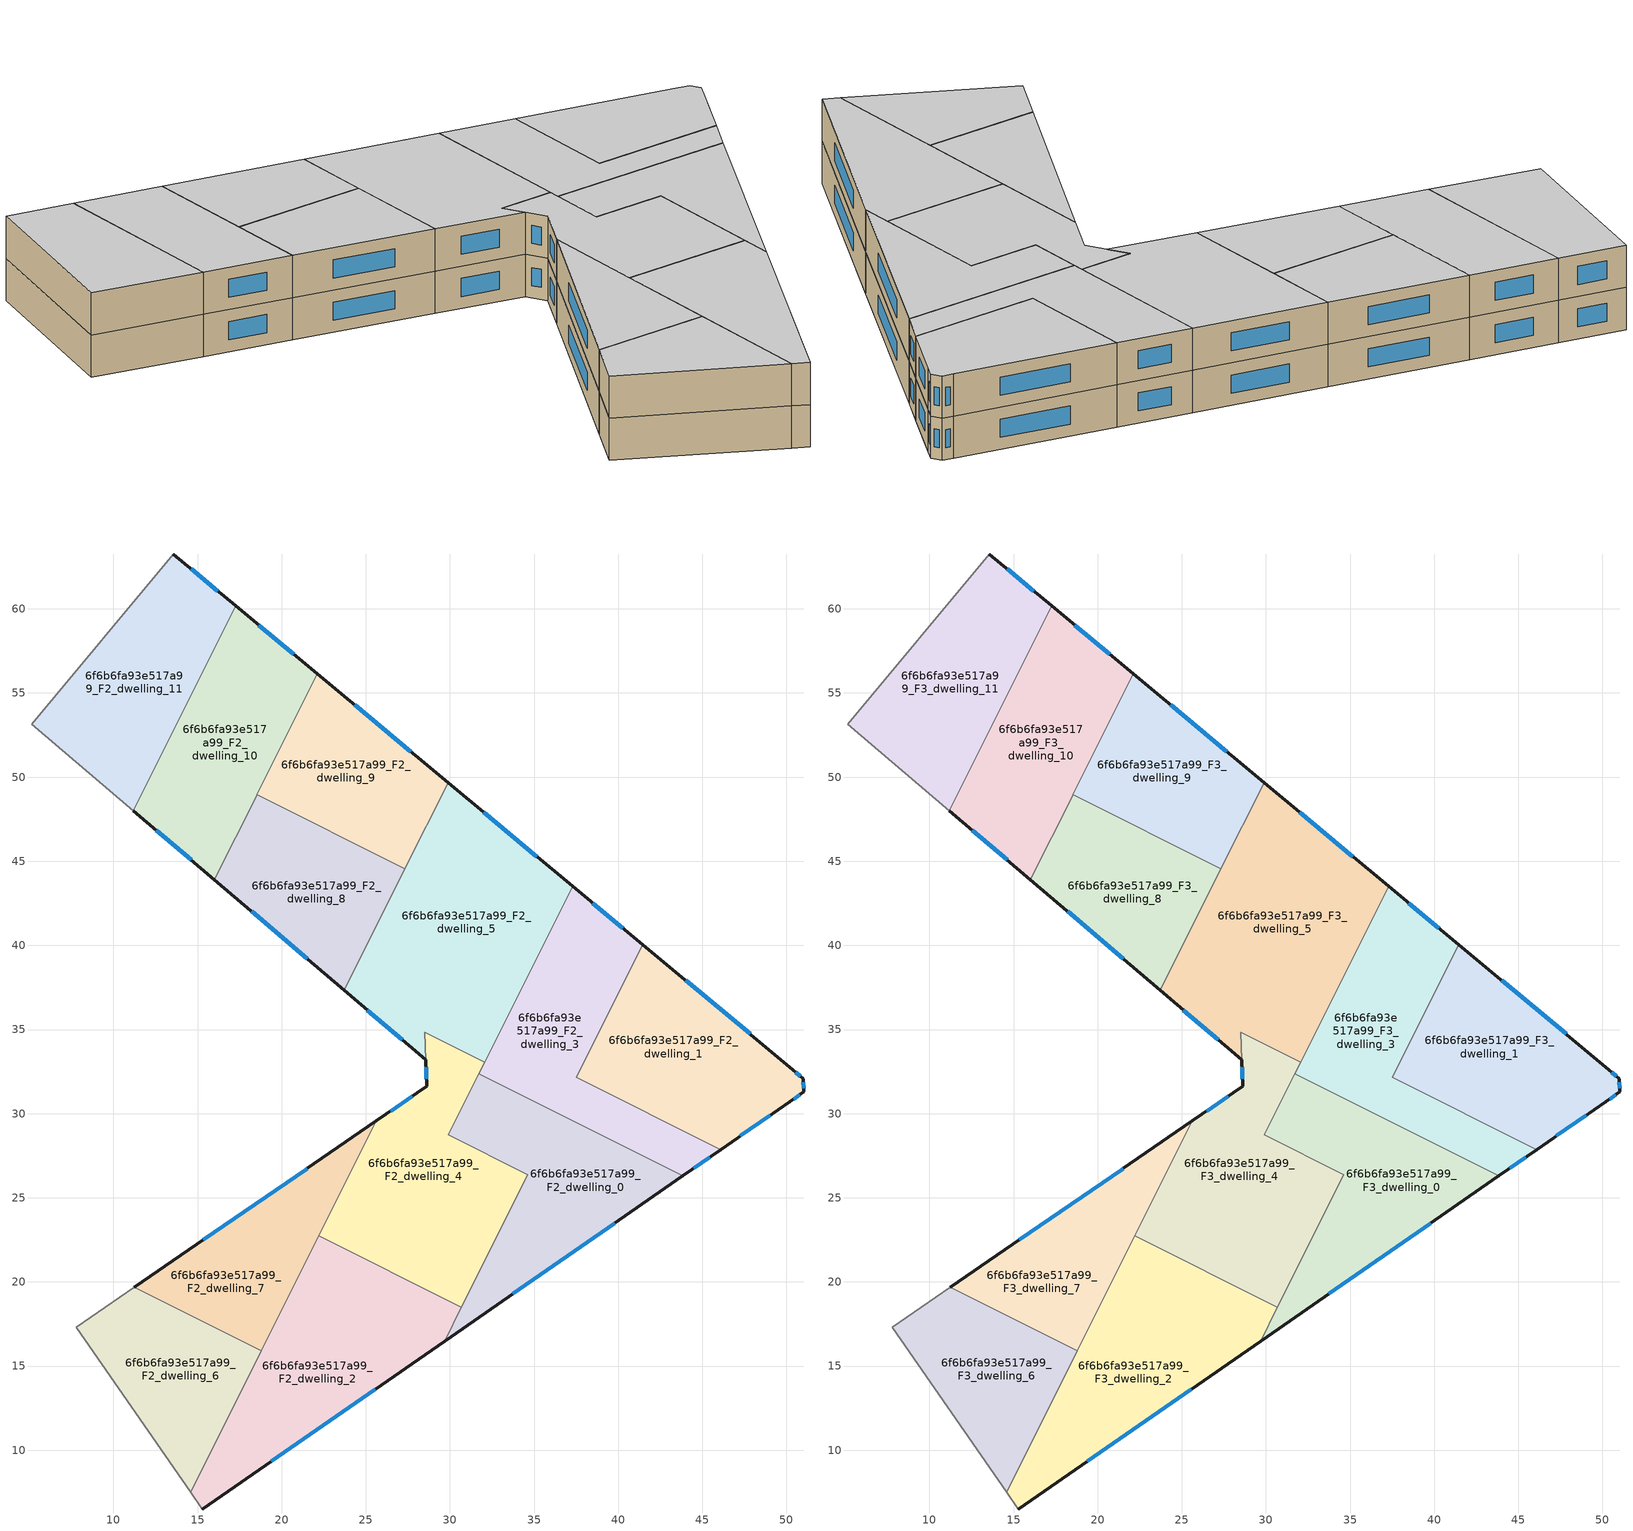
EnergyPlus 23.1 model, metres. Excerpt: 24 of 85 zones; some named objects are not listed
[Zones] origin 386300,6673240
6f6b6fa93e517a99_F2_dwelling_0
 floor to 6f6b6fa93e517a99_F1_dwelling_0 (EU_floor_Construction): 43.85,26.31 29.68,16.49 34.63,26.38 29.9,28.75 31.72,32.37 z6
 wall outside (EU_wall_Construction): 29.68,16.49 43.85,26.31 z6:9
 wall to 6f6b6fa93e517a99_F2_dwelling_4 (EU_wall_Construction): 31.72,32.37 29.9,28.75 34.63,26.38 30.68,18.49 z6:9
 wall to 6f6b6fa93e517a99_F2_dwelling_3 (EU_wall_Construction): 43.85,26.31 31.72,32.37 z6:9
 wall to 6f6b6fa93e517a99_F2_dwelling_2 (EU_wall_Construction): 30.68,18.49 29.68,16.49 z6:9
 window (EU_Window_Construction): 33.73,19.29 39.8,23.5 z6.86:8.14
6f6b6fa93e517a99_F2_dwelling_1
 floor to 6f6b6fa93e517a99_F1_dwelling_1 (EU_floor_Construction): 50.38,32.61 51,32.08 51.03,31.29 50.19,30.71 46.09,27.86 37.52,32.15 41.46,40.04 z6
 wall outside (EU_wall_Construction): 46.09,27.86 50.19,30.71 51.03,31.29 51,32.08 50.38,32.61 41.46,40.04 z6:9
 wall to 6f6b6fa93e517a99_F2_dwelling_3 (EU_wall_Construction): 41.46,40.04 37.52,32.15 46.09,27.86 z6:9
 window (EU_Window_Construction): 47.27,28.68 49.02,29.89 / 47.83,34.73 44.01,37.92 / 50.82,32.24 50.56,32.46 / 51.02,31.52 51.01,31.86 / 50.43,30.87 50.79,31.12 z6.86:8.14
6f6b6fa93e517a99_F2_dwelling_10
 floor to 6f6b6fa93e517a99_F1_dwelling_10 (EU_floor_Construction): 22.12,56.13 16.01,43.9 11.18,48.01 17.26,60.18 z6
 wall outside (EU_wall_Construction): 22.12,56.13 17.26,60.18 / 11.18,48.01 16.01,43.9 z6:9
 wall to 6f6b6fa93e517a99_F2_dwelling_11 (EU_wall_Construction): 17.26,60.18 11.18,48.01 z6:9
 wall to 6f6b6fa93e517a99_F2_dwelling_9 (EU_wall_Construction): 18.54,48.96 22.12,56.13 z6:9
 wall to 6f6b6fa93e517a99_F2_dwelling_8 (EU_wall_Construction): 16.01,43.9 18.54,48.96 z6:9
 window (EU_Window_Construction): 20.73,57.29 18.65,59.02 / 12.56,46.84 14.63,45.08 z6.86:8.14
6f6b6fa93e517a99_F2_dwelling_11
 floor to 6f6b6fa93e517a99_F1_dwelling_11 (EU_floor_Construction): 17.26,60.18 11.18,48.01 5.15,53.15 13.56,63.26 z6
 wall outside (EU_wall_Construction): 17.26,60.18 13.56,63.26 z6:9
 wall adiabatic (EU_wall_Construction): 13.56,63.26 5.15,53.15 11.18,48.01 z6:9
 window (EU_Window_Construction): 16.2,61.06 14.62,62.38 z6.86:8.14
6f6b6fa93e517a99_F2_dwelling_2
 floor to 6f6b6fa93e517a99_F1_dwelling_2 (EU_floor_Construction): 30.68,18.49 29.68,16.49 15.28,6.51 14.59,7.5 22.21,22.73 z6
 wall outside (EU_wall_Construction): 15.28,6.51 29.68,16.49 z6:9
 wall adiabatic (EU_wall_Construction): 14.59,7.5 15.28,6.51 z6:9
 wall to 6f6b6fa93e517a99_F2_dwelling_4 (EU_wall_Construction): 30.68,18.49 22.21,22.73 z6:9
 wall to 6f6b6fa93e517a99_F2_dwelling_6 (EU_wall_Construction): 18.79,15.9 14.59,7.5 z6:9
 wall to 6f6b6fa93e517a99_F2_dwelling_7 (EU_wall_Construction): 22.21,22.73 18.79,15.9 z6:9
 window (EU_Window_Construction): 19.4,9.36 25.57,13.64 z6.86:8.14
6f6b6fa93e517a99_F2_dwelling_3
 floor to 6f6b6fa93e517a99_F1_dwelling_3 (EU_floor_Construction): 41.46,40.04 37.52,32.15 46.09,27.86 43.85,26.31 31.72,32.37 37.29,43.51 z6
 wall outside (EU_wall_Construction): 43.85,26.31 46.09,27.86 / 41.46,40.04 37.29,43.51 z6:9
 wall to 6f6b6fa93e517a99_F2_dwelling_5 (EU_wall_Construction): 37.29,43.51 32.06,33.06 z6:9
 wall to 6f6b6fa93e517a99_F2_dwelling_4 (EU_wall_Construction): 32.06,33.06 31.72,32.37 z6:9
 window (EU_Window_Construction): 44.49,26.75 45.45,27.42 / 40.27,41.03 38.48,42.52 z6.86:8.14
6f6b6fa93e517a99_F2_dwelling_4
 floor to 6f6b6fa93e517a99_F1_dwelling_4 (EU_floor_Construction): 32.06,33.06 29.9,28.75 34.63,26.38 30.68,18.49 22.21,22.73 25.63,29.57 28.62,31.62 28.57,33.21 28.5,34.85 z6
 wall outside (EU_wall_Construction): 28.57,33.21 28.62,31.62 25.63,29.57 z6:9
 wall to 6f6b6fa93e517a99_F2_dwelling_5 (EU_wall_Construction): 32.06,33.06 28.5,34.85 28.57,33.21 z6:9
 wall to 6f6b6fa93e517a99_F2_dwelling_7 (EU_wall_Construction): 25.63,29.57 22.21,22.73 z6:9
 window (EU_Window_Construction): 27.77,31.04 26.48,30.15 / 28.58,32.76 28.61,32.08 z6.86:8.14
6f6b6fa93e517a99_F2_dwelling_5
 floor to 6f6b6fa93e517a99_F1_dwelling_5 (EU_floor_Construction): 37.29,43.51 32.06,33.06 28.5,34.85 28.56,33.21 23.72,37.34 29.89,49.67 z6
 wall outside (EU_wall_Construction): 37.29,43.51 29.89,49.67 / 23.72,37.34 28.56,33.21 z6:9
 wall to 6f6b6fa93e517a99_F2_dwelling_8 (EU_wall_Construction): 27.33,44.56 23.72,37.34 z6:9
 wall to 6f6b6fa93e517a99_F2_dwelling_9 (EU_wall_Construction): 29.89,49.67 27.33,44.56 z6:9
 window (EU_Window_Construction): 35.17,45.27 32,47.91 / 25.1,36.16 27.18,34.39 z6.86:8.14
6f6b6fa93e517a99_F2_dwelling_6
 floor to 6f6b6fa93e517a99_F1_dwelling_6 (EU_floor_Construction): 18.79,15.9 14.59,7.5 7.79,17.32 11.23,19.68 z6
 wall adiabatic (EU_wall_Construction): 11.23,19.68 7.79,17.32 14.59,7.5 z6:9
 wall to 6f6b6fa93e517a99_F2_dwelling_7 (EU_wall_Construction): 18.79,15.9 11.23,19.68 z6:9
6f6b6fa93e517a99_F2_dwelling_7
 floor to 6f6b6fa93e517a99_F1_dwelling_7 (EU_floor_Construction): 25.63,29.57 18.79,15.9 11.23,19.68 z6
 wall outside (EU_wall_Construction): 25.63,29.57 11.23,19.68 z6:9
 window (EU_Window_Construction): 21.51,26.74 15.34,22.5 z6.86:8.14
6f6b6fa93e517a99_F2_dwelling_8
 floor to 6f6b6fa93e517a99_F1_dwelling_8 (EU_floor_Construction): 27.33,44.56 23.72,37.34 16.01,43.9 18.54,48.96 z6
 wall outside (EU_wall_Construction): 16.01,43.9 23.72,37.34 z6:9
 wall to 6f6b6fa93e517a99_F2_dwelling_9 (EU_wall_Construction): 27.33,44.56 18.54,48.96 z6:9
 window (EU_Window_Construction): 18.21,42.03 21.51,39.21 z6.86:8.14
6f6b6fa93e517a99_F2_dwelling_9
 floor to 6f6b6fa93e517a99_F1_dwelling_9 (EU_floor_Construction): 29.89,49.67 27.33,44.56 18.54,48.96 22.12,56.13 z6
 wall outside (EU_wall_Construction): 29.89,49.67 22.12,56.13 z6:9
 window (EU_Window_Construction): 27.67,51.52 24.34,54.29 z6.86:8.14
6f6b6fa93e517a99_F3_dwelling_0
 floor to 6f6b6fa93e517a99_F2_dwelling_0 (EU_floor_Construction): 43.85,26.31 29.68,16.49 34.63,26.38 29.9,28.75 31.72,32.37 z9
 wall outside (EU_wall_Construction): 29.68,16.49 43.85,26.31 z9:12
 wall to 6f6b6fa93e517a99_F3_dwelling_4 (EU_wall_Construction): 31.72,32.37 29.9,28.75 34.63,26.38 30.68,18.49 z9:12
 wall to 6f6b6fa93e517a99_F3_dwelling_3 (EU_wall_Construction): 43.85,26.31 31.72,32.37 z9:12
 wall to 6f6b6fa93e517a99_F3_dwelling_2 (EU_wall_Construction): 30.68,18.49 29.68,16.49 z9:12
 window (EU_Window_Construction): 33.73,19.29 39.8,23.5 z9.86:11.14
 ceiling to 6f6b6fa93e517a99_F4_dwelling_0 (EU_floor_Construction): 43.85,26.31 31.72,32.37 29.9,28.75 34.63,26.38 29.68,16.49 z12
6f6b6fa93e517a99_F3_dwelling_1
 floor to 6f6b6fa93e517a99_F2_dwelling_1 (EU_floor_Construction): 50.38,32.61 51,32.08 51.03,31.29 50.19,30.71 46.09,27.86 37.52,32.15 41.46,40.04 z9
 wall outside (EU_wall_Construction): 46.09,27.86 50.19,30.71 51.03,31.29 51,32.08 50.38,32.61 41.46,40.04 z9:12
 wall to 6f6b6fa93e517a99_F3_dwelling_3 (EU_wall_Construction): 41.46,40.04 37.52,32.15 46.09,27.86 z9:12
 window (EU_Window_Construction): 47.27,28.68 49.02,29.89 / 47.83,34.73 44.01,37.92 / 50.82,32.24 50.56,32.46 / 51.02,31.52 51.01,31.86 / 50.43,30.87 50.79,31.12 z9.86:11.14
 ceiling to 6f6b6fa93e517a99_F4_dwelling_1 (EU_floor_Construction): 50.19,30.71 51.03,31.29 51,32.08 50.38,32.61 41.46,40.04 37.52,32.15 46.09,27.86 z12
6f6b6fa93e517a99_F3_dwelling_10
 floor to 6f6b6fa93e517a99_F2_dwelling_10 (EU_floor_Construction): 22.12,56.13 16.01,43.9 11.18,48.01 17.26,60.18 z9
 wall outside (EU_wall_Construction): 22.12,56.13 17.26,60.18 / 11.18,48.01 16.01,43.9 z9:12
 wall to 6f6b6fa93e517a99_F3_dwelling_11 (EU_wall_Construction): 17.26,60.18 11.18,48.01 z9:12
 wall to 6f6b6fa93e517a99_F3_dwelling_9 (EU_wall_Construction): 18.54,48.96 22.12,56.13 z9:12
 wall to 6f6b6fa93e517a99_F3_dwelling_8 (EU_wall_Construction): 16.01,43.9 18.54,48.96 z9:12
 window (EU_Window_Construction): 20.73,57.29 18.65,59.02 / 12.56,46.84 14.63,45.08 z9.86:11.14
 ceiling to 6f6b6fa93e517a99_F4_dwelling_10 (EU_floor_Construction): 16.01,43.9 22.12,56.13 17.26,60.18 11.18,48.01 z12
6f6b6fa93e517a99_F3_dwelling_11
 floor to 6f6b6fa93e517a99_F2_dwelling_11 (EU_floor_Construction): 17.26,60.18 11.18,48.01 5.15,53.15 13.56,63.26 z9
 wall outside (EU_wall_Construction): 17.26,60.18 13.56,63.26 z9:12
 wall adiabatic (EU_wall_Construction): 13.56,63.26 5.15,53.15 11.18,48.01 z9:12
 window (EU_Window_Construction): 16.2,61.06 14.62,62.38 z9.86:11.14
 ceiling to 6f6b6fa93e517a99_F4_dwelling_11 (EU_floor_Construction): 11.18,48.01 17.26,60.18 13.56,63.26 5.15,53.15 z12
6f6b6fa93e517a99_F3_dwelling_2
 floor to 6f6b6fa93e517a99_F2_dwelling_2 (EU_floor_Construction): 30.68,18.49 29.68,16.49 15.28,6.51 14.59,7.5 22.21,22.73 z9
 wall outside (EU_wall_Construction): 15.28,6.51 29.68,16.49 z9:12
 wall adiabatic (EU_wall_Construction): 14.59,7.5 15.28,6.51 z9:12
 wall to 6f6b6fa93e517a99_F3_dwelling_4 (EU_wall_Construction): 30.68,18.49 22.21,22.73 z9:12
 wall to 6f6b6fa93e517a99_F3_dwelling_6 (EU_wall_Construction): 18.79,15.9 14.59,7.5 z9:12
 wall to 6f6b6fa93e517a99_F3_dwelling_7 (EU_wall_Construction): 22.21,22.73 18.79,15.9 z9:12
 window (EU_Window_Construction): 19.4,9.36 25.57,13.64 z9.86:11.14
 ceiling to 6f6b6fa93e517a99_F4_dwelling_2 (EU_floor_Construction): 29.68,16.49 30.68,18.49 22.21,22.73 14.59,7.5 15.28,6.51 z12
6f6b6fa93e517a99_F3_dwelling_3
 floor to 6f6b6fa93e517a99_F2_dwelling_3 (EU_floor_Construction): 41.46,40.04 37.52,32.15 46.09,27.86 43.85,26.31 31.72,32.37 37.29,43.51 z9
 wall outside (EU_wall_Construction): 43.85,26.31 46.09,27.86 / 41.46,40.04 37.29,43.51 z9:12
 wall to 6f6b6fa93e517a99_F3_dwelling_5 (EU_wall_Construction): 37.29,43.51 32.06,33.06 z9:12
 wall to 6f6b6fa93e517a99_F3_dwelling_4 (EU_wall_Construction): 32.06,33.06 31.72,32.37 z9:12
 window (EU_Window_Construction): 44.49,26.75 45.45,27.42 / 40.27,41.03 38.48,42.52 z9.86:11.14
 ceiling to 6f6b6fa93e517a99_F4_dwelling_3 (EU_floor_Construction): 46.09,27.86 37.52,32.15 41.46,40.04 37.29,43.51 31.72,32.37 43.85,26.31 z12
6f6b6fa93e517a99_F3_dwelling_4
 floor to 6f6b6fa93e517a99_F2_dwelling_4 (EU_floor_Construction): 32.06,33.06 29.9,28.75 34.63,26.38 30.68,18.49 22.21,22.73 25.63,29.57 28.62,31.62 28.57,33.21 28.5,34.85 z9
 wall outside (EU_wall_Construction): 28.57,33.21 28.62,31.62 25.63,29.57 z9:12
 wall to 6f6b6fa93e517a99_F3_dwelling_5 (EU_wall_Construction): 32.06,33.06 28.5,34.85 28.57,33.21 z9:12
 wall to 6f6b6fa93e517a99_F3_dwelling_7 (EU_wall_Construction): 25.63,29.57 22.21,22.73 z9:12
 window (EU_Window_Construction): 27.77,31.04 26.48,30.15 / 28.58,32.76 28.61,32.08 z9.86:11.14
 ceiling to 6f6b6fa93e517a99_F4_dwelling_4 (EU_floor_Construction): 30.68,18.49 34.63,26.38 29.9,28.75 32.06,33.06 28.5,34.85 28.57,33.21 28.62,31.62 25.63,29.57 22.21,22.73 z12
6f6b6fa93e517a99_F3_dwelling_5
 floor to 6f6b6fa93e517a99_F2_dwelling_5 (EU_floor_Construction): 37.29,43.51 32.06,33.06 28.5,34.85 28.56,33.21 23.72,37.34 29.89,49.67 z9
 wall outside (EU_wall_Construction): 37.29,43.51 29.89,49.67 / 23.72,37.34 28.56,33.21 z9:12
 wall to 6f6b6fa93e517a99_F3_dwelling_8 (EU_wall_Construction): 27.33,44.56 23.72,37.34 z9:12
 wall to 6f6b6fa93e517a99_F3_dwelling_9 (EU_wall_Construction): 29.89,49.67 27.33,44.56 z9:12
 window (EU_Window_Construction): 35.17,45.27 32,47.91 / 25.1,36.16 27.18,34.39 z9.86:11.14
 ceiling to 6f6b6fa93e517a99_F4_dwelling_5 (EU_floor_Construction): 32.06,33.06 37.29,43.51 29.89,49.67 23.72,37.34 28.56,33.21 28.5,34.85 z12
6f6b6fa93e517a99_F3_dwelling_6
 floor to 6f6b6fa93e517a99_F2_dwelling_6 (EU_floor_Construction): 18.79,15.9 14.59,7.5 7.79,17.32 11.23,19.68 z9
 wall adiabatic (EU_wall_Construction): 11.23,19.68 7.79,17.32 14.59,7.5 z9:12
 wall to 6f6b6fa93e517a99_F3_dwelling_7 (EU_wall_Construction): 18.79,15.9 11.23,19.68 z9:12
 ceiling to 6f6b6fa93e517a99_F4_dwelling_6 (EU_floor_Construction): 14.59,7.5 18.79,15.9 11.23,19.68 7.79,17.32 z12
6f6b6fa93e517a99_F3_dwelling_7
 floor to 6f6b6fa93e517a99_F2_dwelling_7 (EU_floor_Construction): 25.63,29.57 18.79,15.9 11.23,19.68 z9
 wall outside (EU_wall_Construction): 25.63,29.57 11.23,19.68 z9:12
 window (EU_Window_Construction): 21.51,26.74 15.34,22.5 z9.86:11.14
 ceiling to 6f6b6fa93e517a99_F4_dwelling_7 (EU_floor_Construction): 18.79,15.9 25.63,29.57 11.23,19.68 z12
6f6b6fa93e517a99_F3_dwelling_8
 floor to 6f6b6fa93e517a99_F2_dwelling_8 (EU_floor_Construction): 27.33,44.56 23.72,37.34 16.01,43.9 18.54,48.96 z9
 wall outside (EU_wall_Construction): 16.01,43.9 23.72,37.34 z9:12
 wall to 6f6b6fa93e517a99_F3_dwelling_9 (EU_wall_Construction): 27.33,44.56 18.54,48.96 z9:12
 window (EU_Window_Construction): 18.21,42.03 21.51,39.21 z9.86:11.14
 ceiling to 6f6b6fa93e517a99_F4_dwelling_8 (EU_floor_Construction): 23.72,37.34 27.33,44.56 18.54,48.96 16.01,43.9 z12
6f6b6fa93e517a99_F3_dwelling_9
 floor to 6f6b6fa93e517a99_F2_dwelling_9 (EU_floor_Construction): 29.89,49.67 27.33,44.56 18.54,48.96 22.12,56.13 z9
 wall outside (EU_wall_Construction): 29.89,49.67 22.12,56.13 z9:12
 window (EU_Window_Construction): 27.67,51.52 24.34,54.29 z9.86:11.14
 ceiling to 6f6b6fa93e517a99_F4_dwelling_9 (EU_floor_Construction): 27.33,44.56 29.89,49.67 22.12,56.13 18.54,48.96 z12
[Building]
EU S2 Campaign: North Axis=0; Terrain=City; Solar Distribution=FullExterior
[Site:Location]
Helsinki-Vantaa.AP: Latitude=60.317; Longitude=24.963; Time Zone=2; Elevation=54.6
[SizingPeriod:WeatherFileDays]
AnnualSizingPeriod: Begin Month=1; Begin Day of Month=1; End Month=12; End Day of Month=31; Day of Week for Start Day=Monday; Use Weather File Daylight Saving Period=No; Use Weather File Rain and Snow Indicators=No
[MATERIAL]
EU_InternalMass_Material: Roughness=MediumRough; Thickness=0.1; Conductivity=1; Density=1800; Specific Heat=900; Thermal Absorptance=0.9; Solar Absorptance=0.7; Visible Absorptance=0.7
[MATERIAL:NOMASS] Roughness=MediumRough; Thermal Absorptance=0.9; Solar Absorptance=0.7; Visible Absorptance=0.7
Name | Thermal Resistance
EU_wall_NoMass | 1.10183
EU_floor_NoMass | 1.70606
[WINDOWMATERIAL:SIMPLEGLAZINGSYSTEM]
EU_Window_SimpleGlazing: UFactor=3.11035; Solar Heat Gain Coefficient=0.8; Visible Transmittance=0.8
[CONSTRUCTION]
EU_wall_Construction: EU_wall_NoMass
EU_floor_Construction: EU_floor_NoMass
EU_Window_Construction: EU_Window_SimpleGlazing
EU_InternalMass_Construction: EU_InternalMass_Material
[ZONE] Type=1; Multiplier=1; Ceiling Height=autocalculate; Floor Area=autocalculate; Part of Total Floor Area=Yes
Name | Volume
6f6b6fa93e517a99_F2_dwelling_0; 6f6b6fa93e517a99_F3_dwelling_0 | 251.917
6f6b6fa93e517a99_F2_dwelling_1; 6f6b6fa93e517a99_F3_dwelling_1 | 251.958
6f6b6fa93e517a99_F2_dwelling_10; 6f6b6fa93e517a99_F3_dwelling_10 | 251.914
6f6b6fa93e517a99_F2_dwelling_11; 6f6b6fa93e517a99_F3_dwelling_11 | 251.892
6f6b6fa93e517a99_F2_dwelling_2; 6f6b6fa93e517a99_F3_dwelling_2 | 305.717
6f6b6fa93e517a99_F2_dwelling_3; 6f6b6fa93e517a99_F3_dwelling_3 | 251.921
6f6b6fa93e517a99_F2_dwelling_4; 6f6b6fa93e517a99_F3_dwelling_4 | 294.781
6f6b6fa93e517a99_F2_dwelling_5; 6f6b6fa93e517a99_F3_dwelling_5 | 370.304
6f6b6fa93e517a99_F2_dwelling_6; 6f6b6fa93e517a99_F3_dwelling_6 | 193.78
6f6b6fa93e517a99_F2_dwelling_7; 6f6b6fa93e517a99_F3_dwelling_7 | 193.797
6f6b6fa93e517a99_F2_dwelling_8; 6f6b6fa93e517a99_F3_dwelling_8 | 202.524
6f6b6fa93e517a99_F2_dwelling_9; 6f6b6fa93e517a99_F3_dwelling_9 | 202.557
[INTERNALMASS] Construction=EU_InternalMass_Construction
Name | Zone or ZoneList | Surface Area
6f6b6fa93e517a99_F2_dwelling_0_EU_InternalMass | 6f6b6fa93e517a99_F2_dwelling_0 | 83.9673
6f6b6fa93e517a99_F2_dwelling_1_EU_InternalMass | 6f6b6fa93e517a99_F2_dwelling_1 | 83.9835
6f6b6fa93e517a99_F2_dwelling_2_EU_InternalMass | 6f6b6fa93e517a99_F2_dwelling_2 | 101.898
6f6b6fa93e517a99_F2_dwelling_3_EU_InternalMass | 6f6b6fa93e517a99_F2_dwelling_3 | 83.9738
6f6b6fa93e517a99_F2_dwelling_4_EU_InternalMass | 6f6b6fa93e517a99_F2_dwelling_4 | 98.2661
6f6b6fa93e517a99_F2_dwelling_5_EU_InternalMass | 6f6b6fa93e517a99_F2_dwelling_5 | 123.439
6f6b6fa93e517a99_F2_dwelling_6_EU_InternalMass | 6f6b6fa93e517a99_F2_dwelling_6 | 64.5891
6f6b6fa93e517a99_F2_dwelling_7_EU_InternalMass | 6f6b6fa93e517a99_F2_dwelling_7 | 64.6003
6f6b6fa93e517a99_F2_dwelling_8_EU_InternalMass | 6f6b6fa93e517a99_F2_dwelling_8 | 67.5071
6f6b6fa93e517a99_F2_dwelling_9_EU_InternalMass | 6f6b6fa93e517a99_F2_dwelling_9 | 67.5174
6f6b6fa93e517a99_F2_dwelling_10_EU_InternalMass | 6f6b6fa93e517a99_F2_dwelling_10 | 83.9774
6f6b6fa93e517a99_F2_dwelling_11_EU_InternalMass | 6f6b6fa93e517a99_F2_dwelling_11 | 83.9749
6f6b6fa93e517a99_F3_dwelling_0_EU_InternalMass | 6f6b6fa93e517a99_F3_dwelling_0 | 83.9673
6f6b6fa93e517a99_F3_dwelling_1_EU_InternalMass | 6f6b6fa93e517a99_F3_dwelling_1 | 83.9835
6f6b6fa93e517a99_F3_dwelling_2_EU_InternalMass | 6f6b6fa93e517a99_F3_dwelling_2 | 101.898
6f6b6fa93e517a99_F3_dwelling_3_EU_InternalMass | 6f6b6fa93e517a99_F3_dwelling_3 | 83.9738
6f6b6fa93e517a99_F3_dwelling_4_EU_InternalMass | 6f6b6fa93e517a99_F3_dwelling_4 | 98.2661
6f6b6fa93e517a99_F3_dwelling_5_EU_InternalMass | 6f6b6fa93e517a99_F3_dwelling_5 | 123.439
6f6b6fa93e517a99_F3_dwelling_6_EU_InternalMass | 6f6b6fa93e517a99_F3_dwelling_6 | 64.5891
6f6b6fa93e517a99_F3_dwelling_7_EU_InternalMass | 6f6b6fa93e517a99_F3_dwelling_7 | 64.6003
6f6b6fa93e517a99_F3_dwelling_8_EU_InternalMass | 6f6b6fa93e517a99_F3_dwelling_8 | 67.5071
6f6b6fa93e517a99_F3_dwelling_9_EU_InternalMass | 6f6b6fa93e517a99_F3_dwelling_9 | 67.5174
6f6b6fa93e517a99_F3_dwelling_10_EU_InternalMass | 6f6b6fa93e517a99_F3_dwelling_10 | 83.9774
6f6b6fa93e517a99_F3_dwelling_11_EU_InternalMass | 6f6b6fa93e517a99_F3_dwelling_11 | 83.9749
[OTHEREQUIPMENT] Fuel Type=Electricity; Design Level Calculation Method=Watts/Area; Power per Zone Floor Area=1; Fraction Latent=0; Fraction Radiant=0; Fraction Lost=0; Carbon Dioxide Generation Rate=0; EndUse Subcategory=EU_Step8_InternalGains
Name | Zone or ZoneList or Space or SpaceList | Schedule
EU_Step8_InternalGain_6f6b6fa93e517a99_F2_dwelling_0_f000 | 6f6b6fa93e517a99_F2_dwelling_0 | EU_Step8_GainSchedule_6f6b6fa93e517a99_F2_dwelling_0_f000
EU_Step8_InternalGain_6f6b6fa93e517a99_F2_dwelling_1_f000 | 6f6b6fa93e517a99_F2_dwelling_1 | EU_Step8_GainSchedule_6f6b6fa93e517a99_F2_dwelling_1_f000
EU_Step8_InternalGain_6f6b6fa93e517a99_F2_dwelling_2_f000 | 6f6b6fa93e517a99_F2_dwelling_2 | EU_Step8_GainSchedule_6f6b6fa93e517a99_F2_dwelling_2_f000
EU_Step8_InternalGain_6f6b6fa93e517a99_F2_dwelling_3_f000 | 6f6b6fa93e517a99_F2_dwelling_3 | EU_Step8_GainSchedule_6f6b6fa93e517a99_F2_dwelling_3_f000
EU_Step8_InternalGain_6f6b6fa93e517a99_F2_dwelling_4_f000 | 6f6b6fa93e517a99_F2_dwelling_4 | EU_Step8_GainSchedule_6f6b6fa93e517a99_F2_dwelling_4_f000
EU_Step8_InternalGain_6f6b6fa93e517a99_F2_dwelling_5_f000 | 6f6b6fa93e517a99_F2_dwelling_5 | EU_Step8_GainSchedule_6f6b6fa93e517a99_F2_dwelling_5_f000
EU_Step8_InternalGain_6f6b6fa93e517a99_F2_dwelling_6_f000 | 6f6b6fa93e517a99_F2_dwelling_6 | EU_Step8_GainSchedule_6f6b6fa93e517a99_F2_dwelling_6_f000
EU_Step8_InternalGain_6f6b6fa93e517a99_F2_dwelling_7_f000 | 6f6b6fa93e517a99_F2_dwelling_7 | EU_Step8_GainSchedule_6f6b6fa93e517a99_F2_dwelling_7_f000
EU_Step8_InternalGain_6f6b6fa93e517a99_F2_dwelling_8_f000 | 6f6b6fa93e517a99_F2_dwelling_8 | EU_Step8_GainSchedule_6f6b6fa93e517a99_F2_dwelling_8_f000
EU_Step8_InternalGain_6f6b6fa93e517a99_F2_dwelling_9_f000 | 6f6b6fa93e517a99_F2_dwelling_9 | EU_Step8_GainSchedule_6f6b6fa93e517a99_F2_dwelling_9_f000
EU_Step8_InternalGain_6f6b6fa93e517a99_F2_dwelling_10_f000 | 6f6b6fa93e517a99_F2_dwelling_10 | EU_Step8_GainSchedule_6f6b6fa93e517a99_F2_dwelling_10_f000
EU_Step8_InternalGain_6f6b6fa93e517a99_F2_dwelling_11_f000 | 6f6b6fa93e517a99_F2_dwelling_11 | EU_Step8_GainSchedule_6f6b6fa93e517a99_F2_dwelling_11_f000
EU_Step8_InternalGain_6f6b6fa93e517a99_F3_dwelling_0_f000 | 6f6b6fa93e517a99_F3_dwelling_0 | EU_Step8_GainSchedule_6f6b6fa93e517a99_F3_dwelling_0_f000
EU_Step8_InternalGain_6f6b6fa93e517a99_F3_dwelling_1_f000 | 6f6b6fa93e517a99_F3_dwelling_1 | EU_Step8_GainSchedule_6f6b6fa93e517a99_F3_dwelling_1_f000
EU_Step8_InternalGain_6f6b6fa93e517a99_F3_dwelling_2_f000 | 6f6b6fa93e517a99_F3_dwelling_2 | EU_Step8_GainSchedule_6f6b6fa93e517a99_F3_dwelling_2_f000
EU_Step8_InternalGain_6f6b6fa93e517a99_F3_dwelling_3_f000 | 6f6b6fa93e517a99_F3_dwelling_3 | EU_Step8_GainSchedule_6f6b6fa93e517a99_F3_dwelling_3_f000
EU_Step8_InternalGain_6f6b6fa93e517a99_F3_dwelling_4_f000 | 6f6b6fa93e517a99_F3_dwelling_4 | EU_Step8_GainSchedule_6f6b6fa93e517a99_F3_dwelling_4_f000
EU_Step8_InternalGain_6f6b6fa93e517a99_F3_dwelling_5_f000 | 6f6b6fa93e517a99_F3_dwelling_5 | EU_Step8_GainSchedule_6f6b6fa93e517a99_F3_dwelling_5_f000
EU_Step8_InternalGain_6f6b6fa93e517a99_F3_dwelling_6_f000 | 6f6b6fa93e517a99_F3_dwelling_6 | EU_Step8_GainSchedule_6f6b6fa93e517a99_F3_dwelling_6_f000
EU_Step8_InternalGain_6f6b6fa93e517a99_F3_dwelling_7_f000 | 6f6b6fa93e517a99_F3_dwelling_7 | EU_Step8_GainSchedule_6f6b6fa93e517a99_F3_dwelling_7_f000
EU_Step8_InternalGain_6f6b6fa93e517a99_F3_dwelling_8_f000 | 6f6b6fa93e517a99_F3_dwelling_8 | EU_Step8_GainSchedule_6f6b6fa93e517a99_F3_dwelling_8_f000
EU_Step8_InternalGain_6f6b6fa93e517a99_F3_dwelling_9_f000 | 6f6b6fa93e517a99_F3_dwelling_9 | EU_Step8_GainSchedule_6f6b6fa93e517a99_F3_dwelling_9_f000
EU_Step8_InternalGain_6f6b6fa93e517a99_F3_dwelling_10_f000 | 6f6b6fa93e517a99_F3_dwelling_10 | EU_Step8_GainSchedule_6f6b6fa93e517a99_F3_dwelling_10_f000
EU_Step8_InternalGain_6f6b6fa93e517a99_F3_dwelling_11_f000 | 6f6b6fa93e517a99_F3_dwelling_11 | EU_Step8_GainSchedule_6f6b6fa93e517a99_F3_dwelling_11_f000
[ZONEVENTILATION:DESIGNFLOWRATE] Schedule=EU_AlwaysOn; Design Flow Rate Calculation Method=AirChanges/Hour; Air Changes per Hour=0.756316; Ventilation Type=Natural; Fan Pressure Rise=0; Fan Total Efficiency=1; Constant Term Coefficient=1; Temperature Term Coefficient=0; Velocity Term Coefficient=0; Velocity Squared Term Coefficient=0; Minimum Indoor Temperature=-100; Maximum Indoor Temperature=100; Delta Temperature=-100; Minimum Outdoor Temperature=-100; Maximum Outdoor Temperature=100; Maximum Wind Speed=40
Name | Zone or ZoneList or Space or SpaceList
EU_ConstantAir_6f6b6fa93e517a99_F2_dwelling_0 | 6f6b6fa93e517a99_F2_dwelling_0
EU_ConstantAir_6f6b6fa93e517a99_F2_dwelling_1 | 6f6b6fa93e517a99_F2_dwelling_1
EU_ConstantAir_6f6b6fa93e517a99_F2_dwelling_2 | 6f6b6fa93e517a99_F2_dwelling_2
EU_ConstantAir_6f6b6fa93e517a99_F2_dwelling_3 | 6f6b6fa93e517a99_F2_dwelling_3
EU_ConstantAir_6f6b6fa93e517a99_F2_dwelling_4 | 6f6b6fa93e517a99_F2_dwelling_4
EU_ConstantAir_6f6b6fa93e517a99_F2_dwelling_5 | 6f6b6fa93e517a99_F2_dwelling_5
EU_ConstantAir_6f6b6fa93e517a99_F2_dwelling_6 | 6f6b6fa93e517a99_F2_dwelling_6
EU_ConstantAir_6f6b6fa93e517a99_F2_dwelling_7 | 6f6b6fa93e517a99_F2_dwelling_7
EU_ConstantAir_6f6b6fa93e517a99_F2_dwelling_8 | 6f6b6fa93e517a99_F2_dwelling_8
EU_ConstantAir_6f6b6fa93e517a99_F2_dwelling_9 | 6f6b6fa93e517a99_F2_dwelling_9
EU_ConstantAir_6f6b6fa93e517a99_F2_dwelling_10 | 6f6b6fa93e517a99_F2_dwelling_10
EU_ConstantAir_6f6b6fa93e517a99_F2_dwelling_11 | 6f6b6fa93e517a99_F2_dwelling_11
EU_ConstantAir_6f6b6fa93e517a99_F3_dwelling_0 | 6f6b6fa93e517a99_F3_dwelling_0
EU_ConstantAir_6f6b6fa93e517a99_F3_dwelling_1 | 6f6b6fa93e517a99_F3_dwelling_1
EU_ConstantAir_6f6b6fa93e517a99_F3_dwelling_2 | 6f6b6fa93e517a99_F3_dwelling_2
EU_ConstantAir_6f6b6fa93e517a99_F3_dwelling_3 | 6f6b6fa93e517a99_F3_dwelling_3
EU_ConstantAir_6f6b6fa93e517a99_F3_dwelling_4 | 6f6b6fa93e517a99_F3_dwelling_4
EU_ConstantAir_6f6b6fa93e517a99_F3_dwelling_5 | 6f6b6fa93e517a99_F3_dwelling_5
EU_ConstantAir_6f6b6fa93e517a99_F3_dwelling_6 | 6f6b6fa93e517a99_F3_dwelling_6
EU_ConstantAir_6f6b6fa93e517a99_F3_dwelling_7 | 6f6b6fa93e517a99_F3_dwelling_7
EU_ConstantAir_6f6b6fa93e517a99_F3_dwelling_8 | 6f6b6fa93e517a99_F3_dwelling_8
EU_ConstantAir_6f6b6fa93e517a99_F3_dwelling_9 | 6f6b6fa93e517a99_F3_dwelling_9
EU_ConstantAir_6f6b6fa93e517a99_F3_dwelling_10 | 6f6b6fa93e517a99_F3_dwelling_10
EU_ConstantAir_6f6b6fa93e517a99_F3_dwelling_11 | 6f6b6fa93e517a99_F3_dwelling_11
[HVACTEMPLATE:THERMOSTAT] Constant Heating Setpoint=20; Constant Cooling Setpoint=50
EU_HeatOnly_6f6b6fa93e517a99_F4_dwelling_10; EU_HeatOnly_6f6b6fa93e517a99_F4_dwelling_11; EU_HeatOnly_6f6b6fa93e517a99_F5_dwelling_0; EU_HeatOnly_6f6b6fa93e517a99_F5_dwelling_1; EU_HeatOnly_6f6b6fa93e517a99_F5_dwelling_2; EU_HeatOnly_6f6b6fa93e517a99_F5_dwelling_3; EU_HeatOnly_6f6b6fa93e517a99_F5_dwelling_4; EU_HeatOnly_6f6b6fa93e517a99_F5_dwelling_5; EU_HeatOnly_6f6b6fa93e517a99_F5_dwelling_6; EU_HeatOnly_6f6b6fa93e517a99_F5_dwelling_7; EU_HeatOnly_6f6b6fa93e517a99_F5_dwelling_8; EU_HeatOnly_6f6b6fa93e517a99_F5_dwelling_9; EU_HeatOnly_6f6b6fa93e517a99_F5_dwelling_10; EU_HeatOnly_6f6b6fa93e517a99_F5_dwelling_11; EU_HeatOnly_6f6b6fa93e517a99_F6_dwelling_0; EU_HeatOnly_6f6b6fa93e517a99_F6_dwelling_1; EU_HeatOnly_6f6b6fa93e517a99_F6_dwelling_2; EU_HeatOnly_6f6b6fa93e517a99_F6_dwelling_3; EU_HeatOnly_6f6b6fa93e517a99_F6_dwelling_4; EU_HeatOnly_6f6b6fa93e517a99_F6_dwelling_5; EU_HeatOnly_6f6b6fa93e517a99_F6_dwelling_6; EU_HeatOnly_6f6b6fa93e517a99_F6_dwelling_7; EU_HeatOnly_6f6b6fa93e517a99_F6_dwelling_8; EU_HeatOnly_6f6b6fa93e517a99_F6_dwelling_9; EU_HeatOnly_6f6b6fa93e517a99_F6_dwelling_10; EU_HeatOnly_6f6b6fa93e517a99_F6_dwelling_11
[HVACTEMPLATE:ZONE:IDEALLOADSAIRSYSTEM] System Availability Schedule=EU_AlwaysOn; Maximum Heating Supply Air Temperature=50; Minimum Cooling Supply Air Temperature=13; Maximum Heating Supply Air Humidity Ratio=0.0156; Minimum Cooling Supply Air Humidity Ratio=0.0077; Heating Limit=NoLimit; Cooling Limit=NoLimit; Heating Availability Schedule=EU_AlwaysOn; Cooling Availability Schedule=EU_CoolingOff; Dehumidification Control Type=ConstantSensibleHeatRatio; Cooling Sensible Heat Ratio=0.7; Dehumidification Setpoint=60; Humidification Control Type=None; Humidification Setpoint=30; Outdoor Air Method=None; Outdoor Air Flow Rate per Person=0.00944; Outdoor Air Flow Rate per Zone Floor Area=0; Outdoor Air Flow Rate per Zone=0; Demand Controlled Ventilation Type=None; Outdoor Air Economizer Type=NoEconomizer; Heat Recovery Type=None; Sensible Heat Recovery Effectiveness=0.7; Latent Heat Recovery Effectiveness=0.65
Name | Template Thermostat
6f6b6fa93e517a99_F2_dwelling_0 | EU_HeatOnly_6f6b6fa93e517a99_F2_dwelling_0
6f6b6fa93e517a99_F2_dwelling_1 | EU_HeatOnly_6f6b6fa93e517a99_F2_dwelling_1
6f6b6fa93e517a99_F2_dwelling_2 | EU_HeatOnly_6f6b6fa93e517a99_F2_dwelling_2
6f6b6fa93e517a99_F2_dwelling_3 | EU_HeatOnly_6f6b6fa93e517a99_F2_dwelling_3
6f6b6fa93e517a99_F2_dwelling_4 | EU_HeatOnly_6f6b6fa93e517a99_F2_dwelling_4
6f6b6fa93e517a99_F2_dwelling_5 | EU_HeatOnly_6f6b6fa93e517a99_F2_dwelling_5
6f6b6fa93e517a99_F2_dwelling_6 | EU_HeatOnly_6f6b6fa93e517a99_F2_dwelling_6
6f6b6fa93e517a99_F2_dwelling_7 | EU_HeatOnly_6f6b6fa93e517a99_F2_dwelling_7
6f6b6fa93e517a99_F2_dwelling_8 | EU_HeatOnly_6f6b6fa93e517a99_F2_dwelling_8
6f6b6fa93e517a99_F2_dwelling_9 | EU_HeatOnly_6f6b6fa93e517a99_F2_dwelling_9
6f6b6fa93e517a99_F2_dwelling_10 | EU_HeatOnly_6f6b6fa93e517a99_F2_dwelling_10
6f6b6fa93e517a99_F2_dwelling_11 | EU_HeatOnly_6f6b6fa93e517a99_F2_dwelling_11
6f6b6fa93e517a99_F3_dwelling_0 | EU_HeatOnly_6f6b6fa93e517a99_F3_dwelling_0
6f6b6fa93e517a99_F3_dwelling_1 | EU_HeatOnly_6f6b6fa93e517a99_F3_dwelling_1
6f6b6fa93e517a99_F3_dwelling_2 | EU_HeatOnly_6f6b6fa93e517a99_F3_dwelling_2
6f6b6fa93e517a99_F3_dwelling_3 | EU_HeatOnly_6f6b6fa93e517a99_F3_dwelling_3
6f6b6fa93e517a99_F3_dwelling_4 | EU_HeatOnly_6f6b6fa93e517a99_F3_dwelling_4
6f6b6fa93e517a99_F3_dwelling_5 | EU_HeatOnly_6f6b6fa93e517a99_F3_dwelling_5
6f6b6fa93e517a99_F3_dwelling_6 | EU_HeatOnly_6f6b6fa93e517a99_F3_dwelling_6
6f6b6fa93e517a99_F3_dwelling_7 | EU_HeatOnly_6f6b6fa93e517a99_F3_dwelling_7
6f6b6fa93e517a99_F3_dwelling_8 | EU_HeatOnly_6f6b6fa93e517a99_F3_dwelling_8
6f6b6fa93e517a99_F3_dwelling_9 | EU_HeatOnly_6f6b6fa93e517a99_F3_dwelling_9
6f6b6fa93e517a99_F3_dwelling_10 | EU_HeatOnly_6f6b6fa93e517a99_F3_dwelling_10
6f6b6fa93e517a99_F3_dwelling_11 | EU_HeatOnly_6f6b6fa93e517a99_F3_dwelling_11
[SIZING:ZONE] Zone Cooling Design Supply Air Temperature Input Method=SupplyAirTemperature; Zone Cooling Design Supply Air Temperature=13; Zone Heating Design Supply Air Temperature Input Method=SupplyAirTemperature; Zone Heating Design Supply Air Temperature=50; Zone Cooling Design Supply Air Humidity Ratio=0.008; Zone Heating Design Supply Air Humidity Ratio=0.008; Cooling Design Air Flow Method=DesignDay; Cooling Design Air Flow Rate=0; Cooling Minimum Air Flow per Zone Floor Area=0.000762; Cooling Minimum Air Flow=0; Cooling Minimum Air Flow Fraction=0.2; Heating Design Air Flow Method=DesignDay; Heating Design Air Flow Rate=0; Heating Maximum Air Flow per Zone Floor Area=0.002032; Heating Maximum Air Flow=0.141576; Heating Maximum Air Flow Fraction=0.3; Account for Dedicated Outdoor Air System=No; Dedicated Outdoor Air System Control Strategy=NeutralSupplyAir; Dedicated Outdoor Air Low Setpoint Temperature for Design=autosize; Dedicated Outdoor Air High Setpoint Temperature for Design=autosize; Zone Load Sizing Method=Sensible Load Only No Latent Load; Zone Latent Cooling Design Supply Air Humidity Ratio Input Method=HumidityRatioDifference; Zone Cooling Design Supply Air Humidity Ratio Difference=0.005; Zone Latent Heating Design Supply Air Humidity Ratio Input Method=HumidityRatioDifference; Zone Humidification Design Supply Air Humidity Ratio Difference=0.005
6f6b6fa93e517a99_F2_dwelling_0; 6f6b6fa93e517a99_F2_dwelling_1; 6f6b6fa93e517a99_F2_dwelling_2; 6f6b6fa93e517a99_F2_dwelling_3; 6f6b6fa93e517a99_F2_dwelling_4; 6f6b6fa93e517a99_F2_dwelling_5; 6f6b6fa93e517a99_F2_dwelling_6; 6f6b6fa93e517a99_F2_dwelling_7; 6f6b6fa93e517a99_F2_dwelling_8; 6f6b6fa93e517a99_F2_dwelling_9; 6f6b6fa93e517a99_F2_dwelling_10; 6f6b6fa93e517a99_F2_dwelling_11; 6f6b6fa93e517a99_F3_dwelling_0; 6f6b6fa93e517a99_F3_dwelling_1; 6f6b6fa93e517a99_F3_dwelling_2; 6f6b6fa93e517a99_F3_dwelling_3; 6f6b6fa93e517a99_F3_dwelling_4; 6f6b6fa93e517a99_F3_dwelling_5; 6f6b6fa93e517a99_F3_dwelling_6; 6f6b6fa93e517a99_F3_dwelling_7; 6f6b6fa93e517a99_F3_dwelling_8; 6f6b6fa93e517a99_F3_dwelling_9; 6f6b6fa93e517a99_F3_dwelling_10; 6f6b6fa93e517a99_F3_dwelling_11
[SCHEDULE:CONSTANT]
Name | Hourly Value
EU_AlwaysOn | 1
EU_CoolingOff | 0
[SCHEDULE:FILE] Column Number=1; Rows to Skip at Top=0; Number of Hours of Data=8760; Column Separator=Comma; Interpolate to Timestep=No; Minutes per Item=60; Adjust Schedule for Daylight Savings=Yes
Name | File
EU_Step8_GainSchedule_6f6b6fa93e517a99_F2_dwelling_0_f000 | ../../schedules/6f6b6fa93e517a99/6f6b6fa93e517a99_F2_dwelling_0_f000_gain.csv
EU_Step8_GainSchedule_6f6b6fa93e517a99_F2_dwelling_1_f000 | ../../schedules/6f6b6fa93e517a99/6f6b6fa93e517a99_F2_dwelling_1_f000_gain.csv
EU_Step8_GainSchedule_6f6b6fa93e517a99_F2_dwelling_2_f000 | ../../schedules/6f6b6fa93e517a99/6f6b6fa93e517a99_F2_dwelling_2_f000_gain.csv
EU_Step8_GainSchedule_6f6b6fa93e517a99_F2_dwelling_3_f000 | ../../schedules/6f6b6fa93e517a99/6f6b6fa93e517a99_F2_dwelling_3_f000_gain.csv
EU_Step8_GainSchedule_6f6b6fa93e517a99_F2_dwelling_4_f000 | ../../schedules/6f6b6fa93e517a99/6f6b6fa93e517a99_F2_dwelling_4_f000_gain.csv
EU_Step8_GainSchedule_6f6b6fa93e517a99_F2_dwelling_5_f000 | ../../schedules/6f6b6fa93e517a99/6f6b6fa93e517a99_F2_dwelling_5_f000_gain.csv
EU_Step8_GainSchedule_6f6b6fa93e517a99_F2_dwelling_6_f000 | ../../schedules/6f6b6fa93e517a99/6f6b6fa93e517a99_F2_dwelling_6_f000_gain.csv
EU_Step8_GainSchedule_6f6b6fa93e517a99_F2_dwelling_7_f000 | ../../schedules/6f6b6fa93e517a99/6f6b6fa93e517a99_F2_dwelling_7_f000_gain.csv
EU_Step8_GainSchedule_6f6b6fa93e517a99_F2_dwelling_8_f000 | ../../schedules/6f6b6fa93e517a99/6f6b6fa93e517a99_F2_dwelling_8_f000_gain.csv
EU_Step8_GainSchedule_6f6b6fa93e517a99_F2_dwelling_9_f000 | ../../schedules/6f6b6fa93e517a99/6f6b6fa93e517a99_F2_dwelling_9_f000_gain.csv
EU_Step8_GainSchedule_6f6b6fa93e517a99_F2_dwelling_10_f000 | ../../schedules/6f6b6fa93e517a99/6f6b6fa93e517a99_F2_dwelling_10_f000_gain.csv
EU_Step8_GainSchedule_6f6b6fa93e517a99_F2_dwelling_11_f000 | ../../schedules/6f6b6fa93e517a99/6f6b6fa93e517a99_F2_dwelling_11_f000_gain.csv
EU_Step8_GainSchedule_6f6b6fa93e517a99_F3_dwelling_0_f000 | ../../schedules/6f6b6fa93e517a99/6f6b6fa93e517a99_F3_dwelling_0_f000_gain.csv
EU_Step8_GainSchedule_6f6b6fa93e517a99_F3_dwelling_1_f000 | ../../schedules/6f6b6fa93e517a99/6f6b6fa93e517a99_F3_dwelling_1_f000_gain.csv
EU_Step8_GainSchedule_6f6b6fa93e517a99_F3_dwelling_2_f000 | ../../schedules/6f6b6fa93e517a99/6f6b6fa93e517a99_F3_dwelling_2_f000_gain.csv
EU_Step8_GainSchedule_6f6b6fa93e517a99_F3_dwelling_3_f000 | ../../schedules/6f6b6fa93e517a99/6f6b6fa93e517a99_F3_dwelling_3_f000_gain.csv
EU_Step8_GainSchedule_6f6b6fa93e517a99_F3_dwelling_4_f000 | ../../schedules/6f6b6fa93e517a99/6f6b6fa93e517a99_F3_dwelling_4_f000_gain.csv
EU_Step8_GainSchedule_6f6b6fa93e517a99_F3_dwelling_5_f000 | ../../schedules/6f6b6fa93e517a99/6f6b6fa93e517a99_F3_dwelling_5_f000_gain.csv
EU_Step8_GainSchedule_6f6b6fa93e517a99_F3_dwelling_6_f000 | ../../schedules/6f6b6fa93e517a99/6f6b6fa93e517a99_F3_dwelling_6_f000_gain.csv
EU_Step8_GainSchedule_6f6b6fa93e517a99_F3_dwelling_7_f000 | ../../schedules/6f6b6fa93e517a99/6f6b6fa93e517a99_F3_dwelling_7_f000_gain.csv
EU_Step8_GainSchedule_6f6b6fa93e517a99_F3_dwelling_8_f000 | ../../schedules/6f6b6fa93e517a99/6f6b6fa93e517a99_F3_dwelling_8_f000_gain.csv
EU_Step8_GainSchedule_6f6b6fa93e517a99_F3_dwelling_9_f000 | ../../schedules/6f6b6fa93e517a99/6f6b6fa93e517a99_F3_dwelling_9_f000_gain.csv
EU_Step8_GainSchedule_6f6b6fa93e517a99_F3_dwelling_10_f000 | ../../schedules/6f6b6fa93e517a99/6f6b6fa93e517a99_F3_dwelling_10_f000_gain.csv
EU_Step8_GainSchedule_6f6b6fa93e517a99_F3_dwelling_11_f000 | ../../schedules/6f6b6fa93e517a99/6f6b6fa93e517a99_F3_dwelling_11_f000_gain.csv
